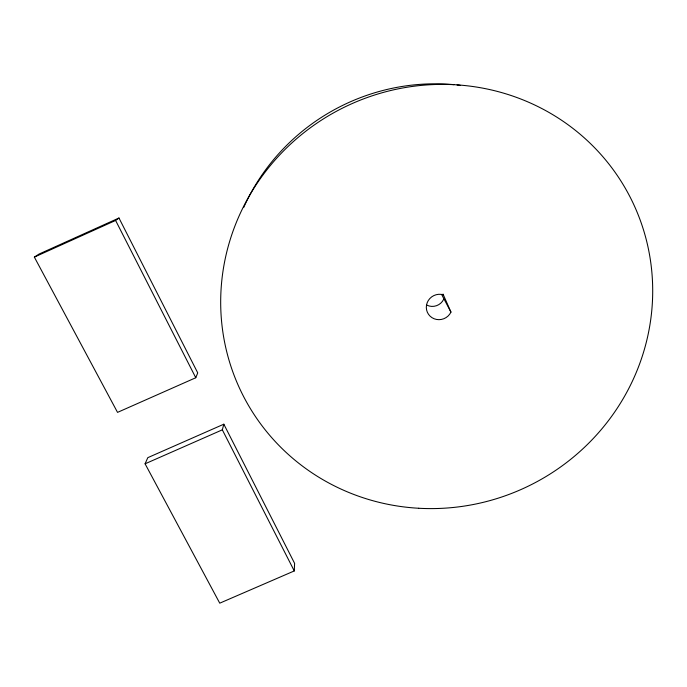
<?xml version="1.0" encoding="UTF-8"?>
<svg xmlns="http://www.w3.org/2000/svg" width="687" height="687" viewBox="0 0 687 687"><rect width="100%" height="100%" fill="white"/><g stroke="black" fill="none" stroke-linecap="round" stroke-linejoin="round"><path stroke-width="1.03" d="M294.268 570.94L294.611 563.374L223.833 424.197L147.799 457.662L145.086 463.811L219.746 603.177L294.268 570.94L222.33 429.83L223.833 424.197M195.778 377.738L197.727 372.869L118.971 218.011L39.056 254.053L34.35 257.101L117.537 412.38L195.778 377.738L115.605 220.45L118.971 218.011M34.35 257.101L115.605 220.45M145.086 463.811L222.33 429.83M443.021 294.079L450.955 312.113A13.027 12.606 -27.2 0 1 434.15 318.768A13.027 12.606 -27.2 0 1 427.185 302.718A13.027 12.606 -27.2 0 1 443.476 294.86M441.612 294.448L450.955 312.113M243.679 207.5A205.671 199.823 -28.5 0 1 453.97 84.656M457.053 84.956A205.671 199.823 -28.5 0 1 460.144 85.308M443.699 299.257A12.323 11.962 -27.9 0 1 426.919 305.165M418.709 508.26A217.478 210.608 -27.7 0 0 632.1 201.051A217.478 210.608 -27.7 0 0 259.265 180.157A217.478 210.608 -27.7 0 0 418.709 508.26"/></g></svg>
